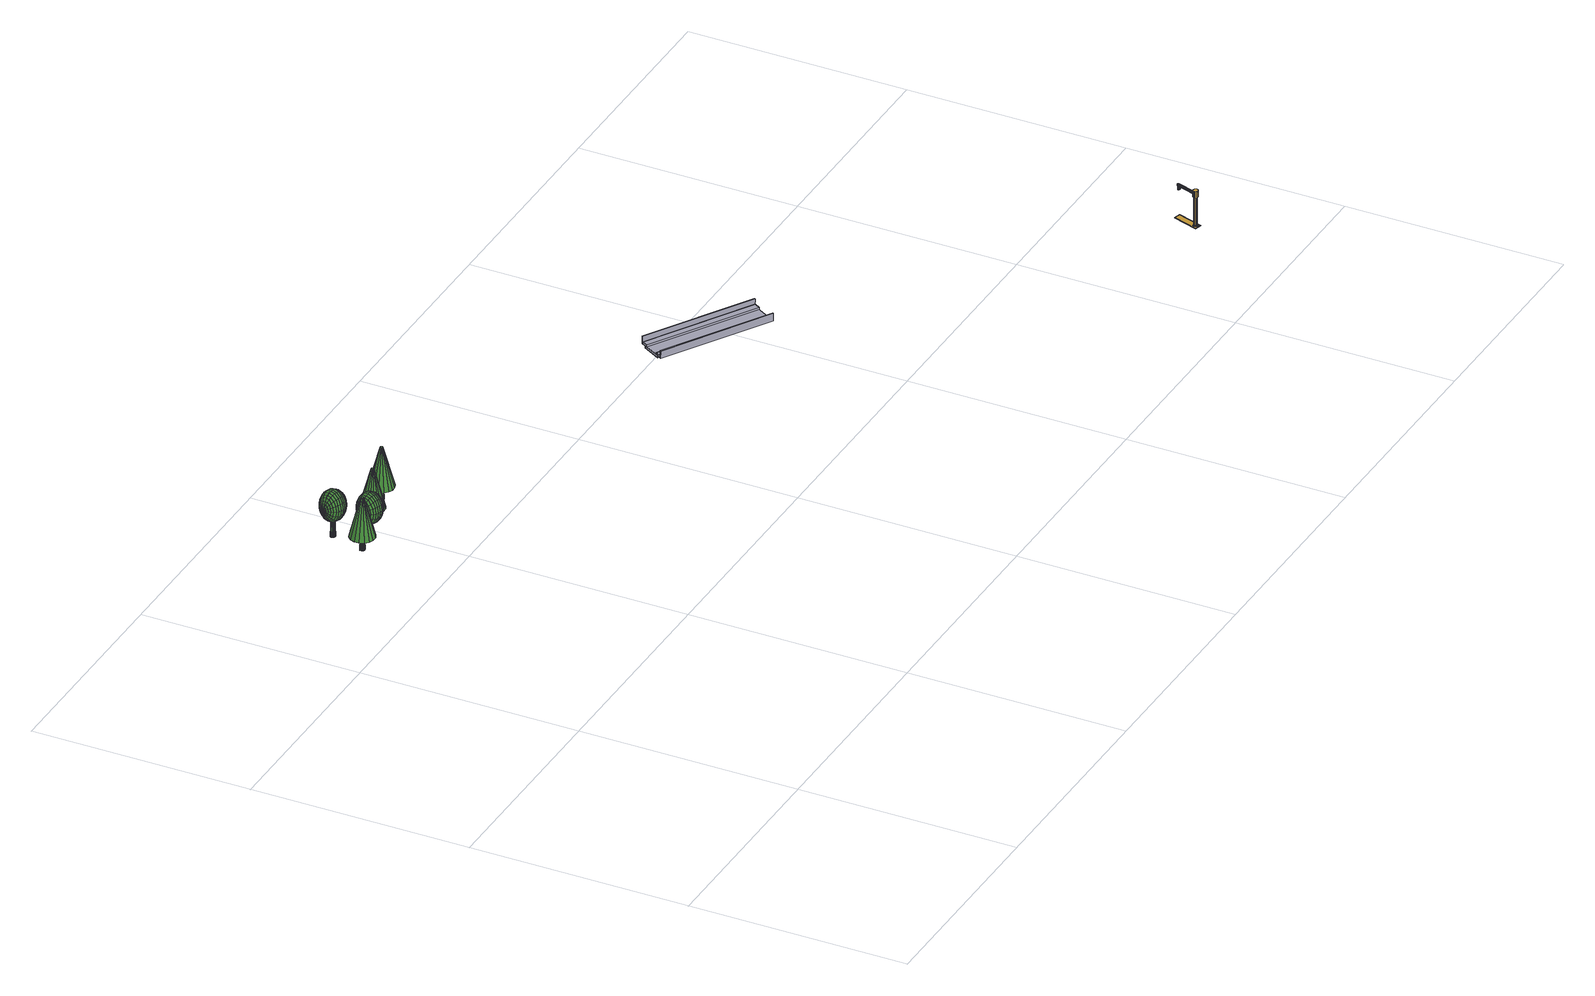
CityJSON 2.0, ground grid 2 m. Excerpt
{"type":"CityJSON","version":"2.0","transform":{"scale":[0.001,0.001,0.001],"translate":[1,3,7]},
"CityObjects":{
"tree1":{"type":"SolitaryVegetationObject","attributes":{"species":"1800","class":"1070"},"geometry":[{"type":"MultiSurface","lod":"3","boundaries":[[[0,1,2,3,4,5,6,7,8,9,10,11,12,13,14,15]],[[16,17,4,3]],[[17,18,5,4]],[[18,19,6,5]],[[19,20,7,6]],[[20,21,8,7]],[[21,22,9,8]],[[22,23,10,9]],[[23,24,11,10]],[[24,25,12,11]],[[25,26,13,12]],[[26,27,14,13]],[[27,28,15,14]],[[28,29,0,15]],[[29,30,1,0]],[[30,31,2,1]],[[31,16,3,2]],[[19,18,17,16,31,30,29,28,27,26,25,24,23,22,21,20]],[[32,33,34]],[[32,34,35]],[[32,35,36]],[[32,36,37]],[[32,37,38]],[[32,38,39]],[[32,39,40]],[[32,40,41]],[[32,41,42]],[[32,42,43]],[[32,43,44]],[[32,44,45]],[[32,45,46]],[[32,46,47]],[[32,47,48]],[[32,48,33]],[[49,50,34,33]],[[50,51,35,34]],[[51,52,36,35]],[[52,53,37,36]],[[53,54,38,37]],[[54,55,39,38]],[[55,56,40,39]],[[56,57,41,40]],[[57,58,42,41]],[[58,59,43,42]],[[59,60,44,43]],[[60,61,45,44]],[[61,62,46,45]],[[62,63,47,46]],[[63,64,48,47]],[[64,49,33,48]],[[65,66,50,49]],[[66,67,51,50]],[[67,68,52,51]],[[68,69,53,52]],[[69,70,54,53]],[[70,71,55,54]],[[71,72,56,55]],[[72,73,57,56]],[[73,74,58,57]],[[74,75,59,58]],[[75,76,60,59]],[[76,77,61,60]],[[77,78,62,61]],[[78,79,63,62]],[[79,80,64,63]],[[80,65,49,64]],[[81,82,66,65]],[[82,83,67,66]],[[83,84,68,67]],[[84,85,69,68]],[[85,86,70,69]],[[86,87,71,70]],[[87,88,72,71]],[[88,89,73,72]],[[89,90,74,73]],[[90,91,75,74]],[[91,92,76,75]],[[92,93,77,76]],[[93,94,78,77]],[[94,95,79,78]],[[95,96,80,79]],[[96,81,65,80]],[[97,98,82,81]],[[98,99,83,82]],[[99,100,84,83]],[[100,101,85,84]],[[101,102,86,85]],[[102,103,87,86]],[[103,104,88,87]],[[104,105,89,88]],[[105,106,90,89]],[[106,107,91,90]],[[107,108,92,91]],[[108,109,93,92]],[[109,110,94,93]],[[110,111,95,94]],[[111,112,96,95]],[[112,97,81,96]],[[113,114,98,97]],[[114,115,99,98]],[[115,116,100,99]],[[116,117,101,100]],[[117,118,102,101]],[[118,119,103,102]],[[119,120,104,103]],[[120,121,105,104]],[[121,122,106,105]],[[122,123,107,106]],[[123,124,108,107]],[[124,125,109,108]],[[125,126,110,109]],[[126,127,111,110]],[[127,128,112,111]],[[128,113,97,112]],[[129,130,114,113]],[[130,131,115,114]],[[131,132,116,115]],[[132,133,117,116]],[[133,134,118,117]],[[134,135,119,118]],[[135,136,120,119]],[[136,137,121,120]],[[137,138,122,121]],[[138,139,123,122]],[[139,140,124,123]],[[140,141,125,124]],[[141,142,126,125]],[[142,143,127,126]],[[143,144,128,127]],[[144,129,113,128]],[[145,146,130,129]],[[146,147,131,130]],[[147,148,132,131]],[[148,149,133,132]],[[149,150,134,133]],[[150,151,135,134]],[[151,152,136,135]],[[152,153,137,136]],[[153,154,138,137]],[[154,155,139,138]],[[155,156,140,139]],[[156,157,141,140]],[[157,158,142,141]],[[158,159,143,142]],[[159,160,144,143]],[[160,145,129,144]],[[161,162,146,145]],[[162,163,147,146]],[[163,164,148,147]],[[164,165,149,148]],[[165,166,150,149]],[[166,167,151,150]],[[167,168,152,151]],[[168,169,153,152]],[[169,170,154,153]],[[170,171,155,154]],[[171,172,156,155]],[[172,173,157,156]],[[173,174,158,157]],[[174,175,159,158]],[[175,176,160,159]],[[176,161,145,160]],[[177,178,162,161]],[[178,179,163,162]],[[179,180,164,163]],[[180,181,165,164]],[[181,182,166,165]],[[182,183,167,166]],[[183,184,168,167]],[[184,185,169,168]],[[185,186,170,169]],[[186,187,171,170]],[[187,188,172,171]],[[188,189,173,172]],[[189,190,174,173]],[[190,191,175,174]],[[191,192,176,175]],[[192,177,161,176]],[[193,194,178,177]],[[194,195,179,178]],[[195,196,180,179]],[[196,197,181,180]],[[197,198,182,181]],[[198,199,183,182]],[[199,200,184,183]],[[200,201,185,184]],[[201,202,186,185]],[[202,203,187,186]],[[203,204,188,187]],[[204,205,189,188]],[[205,206,190,189]],[[206,207,191,190]],[[207,208,192,191]],[[208,193,177,192]],[[209,210,194,193]],[[210,211,195,194]],[[211,212,196,195]],[[212,213,197,196]],[[213,214,198,197]],[[214,215,199,198]],[[215,216,200,199]],[[216,217,201,200]],[[217,218,202,201]],[[218,219,203,202]],[[219,220,204,203]],[[220,221,205,204]],[[221,222,206,205]],[[222,223,207,206]],[[223,224,208,207]],[[224,209,193,208]],[[225,226,210,209]],[[226,227,211,210]],[[227,228,212,211]],[[228,229,213,212]],[[229,230,214,213]],[[230,231,215,214]],[[231,232,216,215]],[[232,233,217,216]],[[233,234,218,217]],[[234,235,219,218]],[[235,236,220,219]],[[236,237,221,220]],[[237,238,222,221]],[[238,239,223,222]],[[239,240,224,223]],[[240,225,209,224]],[[241,242,226,225]],[[242,243,227,226]],[[243,244,228,227]],[[244,245,229,228]],[[245,246,230,229]],[[246,247,231,230]],[[247,248,232,231]],[[248,249,233,232]],[[249,250,234,233]],[[250,251,235,234]],[[251,252,236,235]],[[252,253,237,236]],[[253,254,238,237]],[[254,255,239,238]],[[255,256,240,239]],[[256,241,225,240]],[[257,258,242,241]],[[258,259,243,242]],[[259,260,244,243]],[[260,261,245,244]],[[261,262,246,245]],[[262,263,247,246]],[[263,264,248,247]],[[264,265,249,248]],[[265,266,250,249]],[[266,267,251,250]],[[267,268,252,251]],[[268,269,253,252]],[[269,270,254,253]],[[270,271,255,254]],[[271,272,256,255]],[[272,257,241,256]],[[273,258,257]],[[273,259,258]],[[273,260,259]],[[273,261,260]],[[273,262,261]],[[273,263,262]],[[273,264,263]],[[273,265,264]],[[273,266,265]],[[273,267,266]],[[273,268,267]],[[273,269,268]],[[273,270,269]],[[273,271,270]],[[273,272,271]],[[273,257,272]]]}]},
"tree2":{"type":"SolitaryVegetationObject","attributes":{"species":"1640","class":"1060"},"geometry":[{"type":"MultiSurface","lod":"3","boundaries":[[[274,275,276,277,278,279,280,281,282,283,284,285,286,287,288,289]],[[290,291,278,277]],[[291,292,279,278]],[[292,293,280,279]],[[293,294,281,280]],[[295,296,283,282]],[[296,297,284,283]],[[297,298,285,284]],[[298,299,286,285]],[[299,300,287,286]],[[300,301,288,287]],[[301,302,289,288]],[[302,303,274,289]],[[303,304,275,274]],[[304,305,276,275]],[[305,290,277,276]],[[293,292,291,290,305,304,303,302,301,300,299,298,297,296,295,294]],[[294,295,282,281]],[[306,307,308,309,310,311,312,313,314,315,316,317,318,319,320,321]],[[322,323,310,309]],[[323,324,311,310]],[[324,325,312,311]],[[325,326,313,312]],[[326,327,314,313]],[[327,328,315,314]],[[328,329,316,315]],[[329,330,317,316]],[[330,331,318,317]],[[331,332,319,318]],[[332,333,320,319]],[[333,334,321,320]],[[334,335,306,321]],[[335,336,307,306]],[[336,337,308,307]],[[337,322,309,308]],[[325,324,323,322,337,336,335,334,333,332,331,330,329,328,327,326]]]}]},
"tree3":{"type":"SolitaryVegetationObject","attributes":{"species":"1800","class":"1070"},"geometry":[{"type":"MultiSurface","lod":"3","boundaries":[[[338,339,340,341,342,343,344,345,346,347,348,349,350,351,352,353]],[[354,355,342,341]],[[355,356,343,342]],[[356,357,344,343]],[[357,358,345,344]],[[358,359,346,345]],[[359,360,347,346]],[[360,361,348,347]],[[361,362,349,348]],[[362,363,350,349]],[[363,364,351,350]],[[364,365,352,351]],[[365,366,353,352]],[[366,367,338,353]],[[367,368,339,338]],[[368,369,340,339]],[[369,354,341,340]],[[357,356,355,354,369,368,367,366,365,364,363,362,361,360,359,358]],[[370,371,372]],[[370,372,373]],[[370,373,374]],[[370,374,375]],[[370,375,376]],[[370,376,377]],[[370,377,378]],[[370,378,379]],[[370,379,380]],[[370,380,381]],[[370,381,382]],[[370,382,383]],[[370,383,384]],[[370,384,385]],[[370,385,386]],[[370,386,371]],[[387,388,372,371]],[[388,389,373,372]],[[389,390,374,373]],[[390,391,375,374]],[[391,392,376,375]],[[392,393,377,376]],[[393,394,378,377]],[[394,395,379,378]],[[395,396,380,379]],[[396,397,381,380]],[[397,398,382,381]],[[398,399,383,382]],[[399,400,384,383]],[[400,401,385,384]],[[401,402,386,385]],[[402,387,371,386]],[[403,404,388,387]],[[404,405,389,388]],[[405,406,390,389]],[[406,407,391,390]],[[407,408,392,391]],[[408,409,393,392]],[[409,410,394,393]],[[410,411,395,394]],[[411,412,396,395]],[[412,413,397,396]],[[413,414,398,397]],[[414,415,399,398]],[[415,416,400,399]],[[416,417,401,400]],[[417,418,402,401]],[[418,403,387,402]],[[419,420,404,403]],[[420,421,405,404]],[[421,422,406,405]],[[422,423,407,406]],[[423,424,408,407]],[[424,425,409,408]],[[425,426,410,409]],[[426,427,411,410]],[[427,428,412,411]],[[428,429,413,412]],[[429,430,414,413]],[[430,431,415,414]],[[431,432,416,415]],[[432,433,417,416]],[[433,434,418,417]],[[434,419,403,418]],[[435,436,420,419]],[[436,437,421,420]],[[437,438,422,421]],[[438,439,423,422]],[[439,440,424,423]],[[440,441,425,424]],[[441,442,426,425]],[[442,443,427,426]],[[443,444,428,427]],[[444,445,429,428]],[[445,446,430,429]],[[446,447,431,430]],[[447,448,432,431]],[[448,449,433,432]],[[449,450,434,433]],[[450,435,419,434]],[[451,452,436,435]],[[452,453,437,436]],[[453,454,438,437]],[[454,455,439,438]],[[455,456,440,439]],[[456,457,441,440]],[[457,458,442,441]],[[458,459,443,442]],[[459,460,444,443]],[[460,461,445,444]],[[461,462,446,445]],[[462,463,447,446]],[[463,464,448,447]],[[464,465,449,448]],[[465,466,450,449]],[[466,451,435,450]],[[467,468,452,451]],[[468,469,453,452]],[[469,470,454,453]],[[470,471,455,454]],[[471,472,456,455]],[[472,473,457,456]],[[473,474,458,457]],[[474,475,459,458]],[[475,476,460,459]],[[476,477,461,460]],[[477,478,462,461]],[[478,479,463,462]],[[479,480,464,463]],[[480,481,465,464]],[[481,482,466,465]],[[482,467,451,466]],[[483,484,468,467]],[[484,485,469,468]],[[485,486,470,469]],[[486,487,471,470]],[[487,488,472,471]],[[488,489,473,472]],[[489,490,474,473]],[[490,491,475,474]],[[491,492,476,475]],[[492,493,477,476]],[[493,494,478,477]],[[494,495,479,478]],[[495,496,480,479]],[[496,497,481,480]],[[497,498,482,481]],[[498,483,467,482]],[[499,500,484,483]],[[500,501,485,484]],[[501,502,486,485]],[[502,503,487,486]],[[503,504,488,487]],[[504,505,489,488]],[[505,506,490,489]],[[506,507,491,490]],[[507,508,492,491]],[[508,509,493,492]],[[509,510,494,493]],[[510,511,495,494]],[[511,512,496,495]],[[512,513,497,496]],[[513,514,498,497]],[[514,499,483,498]],[[515,516,500,499]],[[516,517,501,500]],[[517,518,502,501]],[[518,519,503,502]],[[519,520,504,503]],[[520,521,505,504]],[[521,522,506,505]],[[522,523,507,506]],[[523,524,508,507]],[[524,525,509,508]],[[525,526,510,509]],[[526,527,511,510]],[[527,528,512,511]],[[528,529,513,512]],[[529,530,514,513]],[[530,515,499,514]],[[531,532,516,515]],[[532,533,517,516]],[[533,534,518,517]],[[534,535,519,518]],[[535,536,520,519]],[[536,537,521,520]],[[537,538,522,521]],[[538,539,523,522]],[[539,540,524,523]],[[540,541,525,524]],[[541,542,526,525]],[[542,543,527,526]],[[543,544,528,527]],[[544,545,529,528]],[[545,546,530,529]],[[546,531,515,530]],[[547,548,532,531]],[[548,549,533,532]],[[549,550,534,533]],[[550,551,535,534]],[[551,552,536,535]],[[552,553,537,536]],[[553,554,538,537]],[[554,555,539,538]],[[555,556,540,539]],[[556,557,541,540]],[[557,558,542,541]],[[558,559,543,542]],[[559,560,544,543]],[[560,561,545,544]],[[561,562,546,545]],[[562,547,531,546]],[[563,564,548,547]],[[564,565,549,548]],[[565,566,550,549]],[[566,567,551,550]],[[567,568,552,551]],[[568,569,553,552]],[[569,570,554,553]],[[570,571,555,554]],[[571,572,556,555]],[[572,573,557,556]],[[573,574,558,557]],[[574,575,559,558]],[[575,576,560,559]],[[576,577,561,560]],[[577,578,562,561]],[[578,563,547,562]],[[579,580,564,563]],[[580,581,565,564]],[[581,582,566,565]],[[582,583,567,566]],[[583,584,568,567]],[[584,585,569,568]],[[585,586,570,569]],[[586,587,571,570]],[[587,588,572,571]],[[588,589,573,572]],[[589,590,574,573]],[[590,591,575,574]],[[591,592,576,575]],[[592,593,577,576]],[[593,594,578,577]],[[594,579,563,578]],[[595,596,580,579]],[[596,597,581,580]],[[597,598,582,581]],[[598,599,583,582]],[[599,600,584,583]],[[600,601,585,584]],[[601,602,586,585]],[[602,603,587,586]],[[603,604,588,587]],[[604,605,589,588]],[[605,606,590,589]],[[606,607,591,590]],[[607,608,592,591]],[[608,609,593,592]],[[609,610,594,593]],[[610,595,579,594]],[[611,596,595]],[[611,597,596]],[[611,598,597]],[[611,599,598]],[[611,600,599]],[[611,601,600]],[[611,602,601]],[[611,603,602]],[[611,604,603]],[[611,605,604]],[[611,606,605]],[[611,607,606]],[[611,608,607]],[[611,609,608]],[[611,610,609]],[[611,595,610]]]}]},
"tree4":{"type":"SolitaryVegetationObject","attributes":{"species":"1640","class":"1060"},"geometry":[{"type":"MultiSurface","lod":"3","boundaries":[[[612,613,614,615,616,617,618,619,620,621,622,623,624,625,626,627]],[[628,629,616,615]],[[629,630,617,616]],[[630,631,618,617]],[[631,632,619,618]],[[633,634,621,620]],[[634,635,622,621]],[[635,636,623,622]],[[636,637,624,623]],[[637,638,625,624]],[[638,639,626,625]],[[639,640,627,626]],[[640,641,612,627]],[[641,642,613,612]],[[642,643,614,613]],[[643,628,615,614]],[[631,630,629,628,643,642,641,640,639,638,637,636,635,634,633,632]],[[632,633,620,619]],[[644,645,646,647,648,649,650,651,652,653,654,655,656,657,658,659]],[[660,661,648,647]],[[661,662,649,648]],[[662,663,650,649]],[[663,664,651,650]],[[664,665,652,651]],[[665,666,653,652]],[[666,667,654,653]],[[667,668,655,654]],[[668,669,656,655]],[[669,670,657,656]],[[670,671,658,657]],[[671,672,659,658]],[[672,673,644,659]],[[673,674,645,644]],[[674,675,646,645]],[[675,660,647,646]],[[663,662,661,660,675,674,673,672,671,670,669,668,667,666,665,664]]]}]},
"tree5":{"type":"SolitaryVegetationObject","attributes":{"species":"1640","class":"1060"},"geometry":[{"type":"MultiSurface","lod":"3","boundaries":[[[676,677,678,679,680,681,682,683,684,685,686,687,688,689,690,691]],[[692,693,680,679]],[[693,694,681,680]],[[694,695,682,681]],[[695,696,683,682]],[[697,698,685,684]],[[698,699,686,685]],[[699,700,687,686]],[[700,701,688,687]],[[701,702,689,688]],[[702,703,690,689]],[[703,704,691,690]],[[704,705,676,691]],[[705,706,677,676]],[[706,707,678,677]],[[707,692,679,678]],[[695,694,693,692,707,706,705,704,703,702,701,700,699,698,697,696]],[[696,697,684,683]],[[708,709,710,711,712,713,714,715,716,717,718,719,720,721,722,723]],[[724,725,712,711]],[[725,726,713,712]],[[726,727,714,713]],[[727,728,715,714]],[[728,729,716,715]],[[729,730,717,716]],[[730,731,718,717]],[[731,732,719,718]],[[732,733,720,719]],[[733,734,721,720]],[[734,735,722,721]],[[735,736,723,722]],[[736,737,708,723]],[[737,738,709,708]],[[738,739,710,709]],[[739,724,711,710]],[[727,726,725,724,739,738,737,736,735,734,733,732,731,730,729,728]]]}]},
"bridge1":{"type":"Bridge","geometry":[{"type":"MultiSurface","lod":"3","boundaries":[[[740,741,742,743]],[[744,745,741,740]],[[746,747,745,744]],[[743,742,747,746]],[[741,745,747,742]],[[744,740,743,746]],[[748,749,750,751]],[[752,753,754,755]],[[751,750,752,755]],[[750,749,753,752]],[[749,748,754,753]],[[748,751,755,754]],[[746,744,756,757]],[[758,759,760,761]],[[757,756,758,761]],[[756,744,759,758]],[[744,746,760,759]],[[746,757,761,760]],[[762,763,764,765]],[[766,767,768,769]],[[765,764,766,769]],[[764,763,767,766]],[[763,762,768,767]],[[762,765,769,768]],[[753,770,771,754]],[[772,773,770,753]],[[774,775,773,772]],[[754,771,775,774]],[[770,773,775,771]],[[772,753,754,774]]]}]},
"cityfurniture1":{"type":"CityFurniture","attributes":{"function":"1540"},"geometry":[{"type":"MultiSurface","lod":"3","boundaries":[[[776,777,778,779]],[[779,778,780,781]],[[781,780,782,783]],[[783,782,777,776]],[[777,782,780,778]],[[776,779,781,783]],[[784,785,786,787,788,789,790,791,792,793,794,795,796,797,798,799]],[[800,785,784,801]],[[802,786,785,800]],[[803,787,786,802]],[[804,788,787,803]],[[805,789,788,804]],[[806,790,789,805]],[[807,791,790,806]],[[808,792,791,807]],[[809,793,792,808]],[[810,794,793,809]],[[811,795,794,810]],[[812,796,795,811]],[[813,797,796,812,814]],[[815,816,817,818]],[[818,817,819,820]],[[820,819,821,822]],[[822,821,823,824]],[[825,826,827,828]],[[828,827,829,830]],[[830,829,831,832]],[[832,831,833,834]],[[834,833,835,836]],[[836,835,837,838]],[[838,837,839,840]],[[840,839,841,842]],[[842,841,816,815]],[[822,824,843,844,825,828,830,832,834,836,838,840,842,815,818,820]],[[845,846,847]],[[848,849,850,851]],[[852,853,854,849,848]],[[855,856,853,852]],[[857,858,856,855]],[[857,855,852,848,851,859,860,861,862,845,847,863,864,865,866,867]],[[868,869,870,871]],[[871,870,872,873]],[[874,875,876,877,878,868,871,873,879,880,881,882,883,884,885,886]],[[844,887,826,825]],[[843,888,887,844]],[[824,823,888,843]],[[812,811,810,809,808,807,806,805,804,803,802,800,801,889,890,814],[891,892,893,894,895,896,897,898,899,900,901,902,903,904,905,906]],[[798,854,853,856,858,799]],[[826,893,892,827]],[[887,894,893,826]],[[888,895,894,887]],[[823,896,895,888]],[[821,897,896,823]],[[817,899,898,819]],[[841,901,900,816]],[[837,903,902,839]],[[835,904,903,837]],[[833,905,904,835]],[[831,906,905,833]],[[829,891,906,831]],[[827,892,891,829]],[[900,899,817,816]],[[902,901,841,839]],[[898,897,821,819]],[[850,907,859,851]],[[861,908,909,862]],[[890,910,911,912,913,813,814]],[[889,914,915,916,910,890]],[[858,917,918,919,914,889,801,784,799]],[[813,907,850,849,854,798,797]],[[909,846,845,862]],[[846,909,874,886]],[[847,846,886,885]],[[920,863,884,883]],[[920,864,863]],[[920,921,865,864]],[[909,908,875,874]],[[860,922,908,861]],[[908,922,876,875]],[[913,923,922,813]],[[922,923,877,876]],[[924,923,913,912]],[[911,869,924,912]],[[916,870,869,911,910]],[[923,924,878,877]],[[915,872,870,916]],[[914,925,872,915]],[[872,925,879,873]],[[926,925,914,919]],[[925,926,880,879]],[[927,926,919,918]],[[921,927,866,865]],[[878,924,869,868]],[[863,847,885,884]],[[882,921,920,883]],[[927,921,882,881]],[[926,927,881,880]],[[866,927,918,917,867]],[[917,858,857,867]],[[907,813,922,860,859]]]}]}
},
"vertices":[
[429,4473,2137],[423,4473,2137],[418,4471,2137],[414,4467,2137],[412,4461,2137],[412,4455,2137],[414,4450,2137],[418,4446,2137],[424,4444,2137],[430,4444,2137],[435,4446,2137],[439,4450,2137],[441,4456,2137],[441,4462,2137],[439,4467,2137],[435,4471,2137],[408,4471,1949],[404,4463,1949],[404,4454,1949],[408,4446,1949],[414,4440,1949],[422,4436,1949],[431,4436,1949],[439,4440,1949],[445,4446,1949],[449,4454,1949],[449,4463,1949],[445,4471,1949],[439,4477,1949],[431,4481,1949],[422,4481,1949],[414,4477,1949],[318,4490,2250],[320,4489,2279],[322,4497,2276],[324,4504,2270],[326,4508,2261],[326,4510,2250],[326,4508,2239],[324,4504,2230],[322,4497,2223],[320,4489,2221],[318,4481,2223],[316,4474,2230],[314,4469,2239],[314,4468,2250],[314,4469,2261],[316,4474,2270],[318,4481,2276],[326,4487,2306],[331,4503,2302],[335,4517,2290],[337,4526,2271],[338,4529,2250],[337,4526,2228],[335,4517,2210],[331,4503,2198],[326,4487,2194],[322,4471,2198],[318,4458,2210],[315,4449,2228],[314,4446,2250],[315,4449,2271],[318,4458,2290],[322,4471,2302],[336,4484,2331],[343,4507,2325],[348,4527,2308],[352,4540,2281],[354,4545,2250],[352,4540,2219],[348,4527,2192],[343,4507,2175],[336,4484,2168],[330,4461,2175],[324,4442,2192],[320,4429,2219],[319,4424,2250],[320,4429,2281],[324,4442,2308],[330,4461,2325],[350,4480,2354],[358,4510,2346],[365,4535,2323],[370,4551,2290],[372,4557,2250],[370,4551,2210],[365,4535,2177],[358,4510,2154],[350,4480,2146],[341,4451,2154],[334,4426,2177],[329,4410,2210],[328,4404,2250],[329,4410,2290],[334,4426,2323],[341,4451,2346],[366,4476,2372],[376,4510,2363],[384,4540,2336],[390,4559,2297],[392,4566,2250],[390,4559,2203],[384,4540,2164],[376,4510,2137],[366,4476,2128],[356,4441,2137],[348,4412,2164],[342,4392,2203],[340,4386,2250],[342,4392,2297],[348,4412,2336],[356,4441,2363],[385,4470,2385],[396,4509,2375],[405,4541,2346],[411,4563,2302],[414,4571,2250],[411,4563,2198],[405,4541,2154],[396,4509,2125],[385,4470,2114],[374,4432,2125],[365,4399,2154],[358,4378,2198],[356,4370,2250],[358,4378,2302],[365,4399,2346],[374,4432,2375],[405,4465,2394],[417,4505,2383],[427,4540,2352],[433,4563,2305],[436,4571,2250],[433,4563,2195],[427,4540,2148],[417,4505,2117],[405,4465,2106],[394,4424,2117],[384,4389,2148],[377,4366,2195],[375,4358,2250],[377,4366,2305],[384,4389,2352],[394,4424,2383],[426,4458,2397],[438,4500,2385],[448,4535,2354],[455,4559,2306],[458,4567,2250],[455,4559,2194],[448,4535,2146],[438,4500,2114],[426,4458,2103],[415,4417,2114],[405,4382,2146],[398,4358,2194],[395,4350,2250],[398,4358,2306],[405,4382,2354],[415,4417,2385],[448,4452,2394],[459,4493,2383],[469,4528,2352],[476,4551,2305],[478,4559,2250],[476,4551,2195],[469,4528,2148],[459,4493,2117],[448,4452,2106],[436,4412,2117],[426,4377,2148],[420,4354,2195],[417,4346,2250],[420,4354,2305],[426,4377,2352],[436,4412,2383],[468,4447,2385],[479,4485,2375],[488,4517,2346],[494,4539,2302],[497,4547,2250],[494,4539,2198],[488,4517,2154],[479,4485,2125],[468,4447,2114],[457,4408,2125],[448,4376,2154],[441,4354,2198],[439,4346,2250],[441,4354,2302],[448,4376,2346],[457,4408,2375],[487,4441,2372],[497,4476,2363],[505,4505,2336],[511,4525,2297],[513,4531,2250],[511,4525,2203],[505,4505,2164],[497,4476,2137],[487,4441,2128],[477,4407,2137],[468,4377,2164],[463,4358,2203],[461,4351,2250],[463,4358,2297],[468,4377,2336],[477,4407,2363],[503,4437,2354],[512,4466,2346],[519,4491,2323],[523,4507,2290],[525,4513,2250],[523,4507,2210],[519,4491,2177],[512,4466,2154],[503,4437,2146],[495,4407,2154],[488,4382,2177],[483,4366,2210],[481,4360,2250],[483,4366,2290],[488,4382,2323],[495,4407,2346],[517,4433,2331],[523,4456,2325],[529,4475,2308],[533,4488,2281],[534,4493,2250],[533,4488,2219],[529,4475,2192],[523,4456,2175],[517,4433,2168],[510,4410,2175],[504,4390,2192],[501,4377,2219],[499,4372,2250],[501,4377,2281],[504,4390,2308],[510,4410,2325],[527,4430,2306],[531,4446,2302],[535,4459,2290],[538,4468,2271],[539,4471,2250],[538,4468,2228],[535,4459,2210],[531,4446,2198],[527,4430,2194],[522,4414,2198],[518,4400,2210],[516,4391,2228],[515,4388,2250],[516,4391,2271],[518,4400,2290],[522,4414,2302],[533,4428,2279],[535,4436,2276],[537,4443,2270],[538,4448,2261],[539,4449,2250],[538,4448,2239],[537,4443,2230],[535,4436,2223],[533,4428,2221],[531,4420,2223],[529,4413,2230],[527,4408,2239],[527,4407,2250],[527,4408,2261],[529,4413,2270],[531,4420,2276],[535,4427,2250],
[509,4241,2342],[504,4241,2342],[500,4239,2342],[497,4236,2342],[496,4232,2342],[496,4227,2342],[498,4223,2342],[501,4220,2342],[505,4219,2342],[509,4219,2342],[513,4221,2342],[516,4224,2342],[518,4228,2342],[518,4232,2342],[516,4236,2342],[513,4239,2342],[413,4290,1970],[397,4250,1970],[398,4206,1970],[415,4166,1970],[446,4136,1970],[486,4120,1970],[530,4121,1970],[570,4138,1970],[600,4169,1970],[616,4209,1970],[616,4253,1970],[599,4293,1970],[567,4323,1970],[527,4339,1970],[483,4339,1970],[443,4322,1970],[509,4244,2026],[504,4244,2026],[498,4242,2026],[494,4238,2026],[492,4232,2026],[492,4227,2026],[494,4221,2026],[499,4217,2026],[504,4215,2026],[510,4215,2026],[515,4217,2026],[519,4222,2026],[521,4227,2026],[521,4233,2026],[519,4238,2026],[515,4242,2026],[488,4242,1840],[485,4234,1840],[485,4225,1840],[488,4217,1840],[495,4211,1840],[503,4208,1840],[511,4208,1840],[519,4211,1840],[525,4218,1840],[529,4226,1840],[529,4234,1840],[525,4242,1840],[519,4248,1840],[511,4252,1840],[502,4252,1840],[494,4248,1840],
[740,4290,1988],[734,4290,1988],[729,4288,1988],[725,4284,1988],[723,4278,1988],[723,4272,1988],[725,4267,1988],[729,4263,1988],[735,4261,1988],[741,4261,1988],[746,4263,1988],[750,4267,1988],[752,4273,1988],[752,4279,1988],[750,4284,1988],[746,4288,1988],[719,4288,1800],[715,4280,1800],[715,4271,1800],[719,4263,1800],[725,4257,1800],[733,4253,1800],[742,4253,1800],[750,4257,1800],[756,4263,1800],[760,4271,1800],[760,4280,1800],[756,4288,1800],[750,4294,1800],[742,4298,1800],[733,4298,1800],[725,4294,1800],[629,4307,2101],[631,4306,2130],[633,4314,2127],[635,4321,2121],[637,4325,2112],[637,4327,2101],[637,4325,2090],[635,4321,2081],[633,4314,2074],[631,4306,2072],[629,4298,2074],[627,4291,2081],[625,4286,2090],[625,4285,2101],[625,4286,2112],[627,4291,2121],[629,4298,2127],[637,4304,2157],[642,4320,2153],[646,4334,2141],[648,4343,2122],[649,4346,2101],[648,4343,2079],[646,4334,2061],[642,4320,2049],[637,4304,2045],[633,4288,2049],[629,4275,2061],[626,4266,2079],[625,4263,2101],[626,4266,2122],[629,4275,2141],[633,4288,2153],[647,4301,2182],[654,4324,2176],[659,4344,2159],[663,4357,2132],[665,4362,2101],[663,4357,2070],[659,4344,2043],[654,4324,2026],[647,4301,2019],[641,4278,2026],[635,4259,2043],[631,4246,2070],[630,4241,2101],[631,4246,2132],[635,4259,2159],[641,4278,2176],[661,4297,2205],[669,4327,2197],[676,4352,2174],[681,4368,2141],[683,4374,2101],[681,4368,2061],[676,4352,2028],[669,4327,2005],[661,4297,1997],[652,4268,2005],[645,4243,2028],[640,4227,2061],[639,4221,2101],[640,4227,2141],[645,4243,2174],[652,4268,2197],[677,4293,2223],[687,4327,2214],[695,4357,2187],[701,4376,2148],[703,4383,2101],[701,4376,2054],[695,4357,2015],[687,4327,1988],[677,4293,1979],[667,4258,1988],[659,4229,2015],[653,4209,2054],[651,4203,2101],[653,4209,2148],[659,4229,2187],[667,4258,2214],[696,4287,2236],[707,4326,2226],[716,4358,2197],[722,4380,2153],[725,4388,2101],[722,4380,2049],[716,4358,2005],[707,4326,1976],[696,4287,1965],[685,4249,1976],[676,4216,2005],[669,4195,2049],[667,4187,2101],[669,4195,2153],[676,4216,2197],[685,4249,2226],[716,4282,2245],[728,4322,2234],[738,4357,2203],[744,4380,2156],[747,4388,2101],[744,4380,2046],[738,4357,1999],[728,4322,1968],[716,4282,1957],[705,4241,1968],[695,4206,1999],[688,4183,2046],[686,4175,2101],[688,4183,2156],[695,4206,2203],[705,4241,2234],[737,4275,2248],[749,4317,2236],[759,4352,2205],[766,4376,2157],[769,4384,2101],[766,4376,2045],[759,4352,1997],[749,4317,1965],[737,4275,1954],[726,4234,1965],[716,4199,1997],[709,4175,2045],[706,4167,2101],[709,4175,2157],[716,4199,2205],[726,4234,2236],[759,4269,2245],[770,4310,2234],[780,4345,2203],[787,4368,2156],[789,4376,2101],[787,4368,2046],[780,4345,1999],[770,4310,1968],[759,4269,1957],[747,4229,1968],[737,4194,1999],[731,4171,2046],[728,4163,2101],[731,4171,2156],[737,4194,2203],[747,4229,2234],[779,4264,2236],[790,4302,2226],[799,4334,2197],[805,4356,2153],[808,4364,2101],[805,4356,2049],[799,4334,2005],[790,4302,1976],[779,4264,1965],[768,4225,1976],[759,4193,2005],[752,4171,2049],[750,4163,2101],[752,4171,2153],[759,4193,2197],[768,4225,2226],[798,4258,2223],[808,4293,2214],[816,4322,2187],[822,4342,2148],[824,4348,2101],[822,4342,2054],[816,4322,2015],[808,4293,1988],[798,4258,1979],[788,4224,1988],[779,4194,2015],[774,4175,2054],[772,4168,2101],[774,4175,2148],[779,4194,2187],[788,4224,2214],[814,4254,2205],[823,4283,2197],[830,4308,2174],[834,4324,2141],[836,4330,2101],[834,4324,2061],[830,4308,2028],[823,4283,2005],[814,4254,1997],[806,4224,2005],[799,4199,2028],[794,4183,2061],[792,4177,2101],[794,4183,2141],[799,4199,2174],[806,4224,2197],[828,4250,2182],[834,4273,2176],[840,4292,2159],[844,4305,2132],[845,4310,2101],[844,4305,2070],[840,4292,2043],[834,4273,2026],[828,4250,2019],[821,4227,2026],[815,4207,2043],[812,4194,2070],[810,4189,2101],[812,4194,2132],[815,4207,2159],[821,4227,2176],[838,4247,2157],[842,4263,2153],[846,4276,2141],[849,4285,2122],[850,4288,2101],[849,4285,2079],[846,4276,2061],[842,4263,2049],[838,4247,2045],[833,4231,2049],[829,4217,2061],[827,4208,2079],[826,4205,2101],[827,4208,2122],[829,4217,2141],[833,4231,2153],[844,4245,2130],[846,4253,2127],[848,4260,2121],[849,4265,2112],[850,4266,2101],[849,4265,2090],[848,4260,2081],[846,4253,2074],[844,4245,2072],[842,4237,2074],[840,4230,2081],[838,4225,2090],[838,4224,2101],[838,4225,2112],[840,4230,2121],[842,4237,2127],[846,4244,2101],
[997,4393,2302],[992,4393,2302],[988,4391,2302],[985,4388,2302],[984,4384,2302],[984,4379,2302],[986,4375,2302],[989,4372,2302],[993,4371,2302],[997,4371,2302],[1001,4373,2302],[1004,4376,2302],[1006,4380,2302],[1006,4384,2302],[1004,4388,2302],[1001,4391,2302],[901,4442,1930],[885,4402,1930],[886,4358,1930],[903,4318,1930],[934,4288,1930],[974,4272,1930],[1018,4273,1930],[1058,4290,1930],[1088,4321,1930],[1104,4361,1930],[1104,4405,1930],[1087,4445,1930],[1055,4475,1930],[1015,4491,1930],[971,4491,1930],[931,4474,1930],[997,4396,1986],[992,4396,1986],[986,4394,1986],[982,4390,1986],[980,4384,1986],[980,4379,1986],[982,4373,1986],[987,4369,1986],[992,4367,1986],[998,4367,1986],[1003,4369,1986],[1007,4374,1986],[1009,4379,1986],[1009,4385,1986],[1007,4390,1986],[1003,4394,1986],[976,4394,1800],[973,4386,1800],[973,4377,1800],[976,4369,1800],[983,4363,1800],[991,4360,1800],[999,4360,1800],[1007,4363,1800],[1013,4370,1800],[1017,4378,1800],[1017,4386,1800],[1013,4394,1800],[1007,4400,1800],[999,4404,1800],[990,4404,1800],[982,4400,1800],
[1326,4473,2302],[1321,4473,2302],[1317,4471,2302],[1314,4468,2302],[1313,4464,2302],[1313,4459,2302],[1315,4455,2302],[1318,4452,2302],[1322,4451,2302],[1326,4451,2302],[1330,4453,2302],[1333,4456,2302],[1335,4460,2302],[1335,4464,2302],[1333,4468,2302],[1330,4471,2302],[1230,4522,1930],[1214,4482,1930],[1215,4438,1930],[1232,4398,1930],[1263,4368,1930],[1303,4352,1930],[1347,4353,1930],[1387,4370,1930],[1417,4401,1930],[1433,4441,1930],[1433,4485,1930],[1416,4525,1930],[1384,4555,1930],[1344,4571,1930],[1300,4571,1930],[1260,4554,1930],[1326,4476,1986],[1321,4476,1986],[1315,4474,1986],[1311,4470,1986],[1309,4464,1986],[1309,4459,1986],[1311,4453,1986],[1316,4449,1986],[1321,4447,1986],[1327,4447,1986],[1332,4449,1986],[1336,4454,1986],[1338,4459,1986],[1338,4465,1986],[1336,4470,1986],[1332,4474,1986],[1305,4474,1800],[1302,4466,1800],[1302,4457,1800],[1305,4449,1800],[1312,4443,1800],[1320,4440,1800],[1328,4440,1800],[1336,4443,1800],[1342,4450,1800],[1346,4458,1800],[1346,4466,1800],[1342,4474,1800],[1336,4480,1800],[1328,4484,1800],[1319,4484,1800],[1311,4480,1800],
[5576,3139,1611],[5576,3139,1631],[4624,3688,1648],[4623,3689,1628],[5605,3191,1611],[5607,3191,1631],[4653,3741,1628],[4653,3740,1648],[4519,3507,1630],[5471,2957,1612],[5472,2957,1682],[4519,3506,1699],[5477,2965,1682],[5476,2966,1612],[4524,3515,1630],[4525,3515,1699],[5607,3191,1680],[4653,3740,1699],[5612,3199,1680],[5611,3200,1611],[4658,3749,1628],[4659,3749,1699],[4543,3550,1609],[5496,3001,1592],[5496,3001,1612],[4544,3550,1630],[5586,3157,1611],[5586,3157,1590],[4633,3706,1609],[4633,3706,1628],[5477,2966,1632],[4524,3515,1650],[5506,3018,1611],[5506,3018,1631],[4554,3567,1630],[4554,3567,1650],
[9151,936,996],[9151,936,1002],[9223,1165,1002],[9223,1165,996],[9279,1147,1002],[9279,1147,996],[9208,918,1002],[9208,918,996],[9179,976,1342],[9172,971,1342],[9167,964,1342],[9166,956,1342],[9167,947,1342],[9173,940,1342],[9180,935,1342],[9189,934,1342],[9196,935,1342],[9204,940,1342],[9209,948,1342],[9211,956,1342],[9209,964,1342],[9204,972,1342],[9196,976,1342],[9188,978,1342],[9172,971,1282],[9179,976,1282],[9167,964,1282],[9166,956,1282],[9167,947,1282],[9173,940,1282],[9180,935,1282],[9189,934,1282],[9196,935,1282],[9204,940,1282],[9209,948,1282],[9211,956,1282],[9209,964,1282],[9204,972,1310],[9204,972,1282],[9186,978,1002],[9186,970,1013],[9193,968,1013],[9195,976,1002],[9196,967,1013],[9202,972,1002],[9201,963,1013],[9208,966,1002],[9202,956,1013],[9211,958,1002],[9199,936,1002],[9195,943,1013],[9189,942,1013],[9189,934,1002],[9183,942,1013],[9182,935,1002],[9179,944,1013],[9173,939,1002],[9176,948,1013],[9169,946,1002],[9173,955,1013],[9166,954,1002],[9175,960,1013],[9167,963,1002],[9178,964,1013],[9170,970,1002],[9182,968,1013],[9178,976,1002],[9210,948,1002],[9205,942,1002],[9252,1146,1300],[9252,1144,1300],[9247,1147,1300],[9252,1146,1319],[9199,976,1319],[9201,974,1317],[9255,1144,1317],[9247,1147,1320],[9195,976,1320],[9196,976,1319],[9244,1147,1319],[9191,978,1319],[9241,1149,1317],[9188,978,1317],[9257,1144,1313],[9257,1144,1310],[9257,1144,1305],[9255,1144,1303],[9244,1147,1300],[9241,1149,1303],[9239,1150,1305],[9239,1150,1310],[9239,1150,1313],[9246,1126,1269],[9246,1126,1300],[9242,1128,1300],[9242,1128,1269],[9239,1129,1300],[9239,1129,1269],[9253,1142,1269],[9255,1138,1269],[9255,1134,1269],[9253,1131,1269],[9250,1128,1269],[9236,1133,1269],[9234,1136,1269],[9236,1139,1269],[9237,1144,1269],[9241,1146,1269],[9244,1147,1269],[9247,1147,1269],[9252,1144,1269],[9199,947,1013],[9202,952,1013],[9188,978,1282],[9196,976,1282],[9183,942,1282],[9189,942,1282],[9195,943,1282],[9199,947,1282],[9202,952,1282],[9202,956,1282],[9201,963,1282],[9196,967,1282],[9193,968,1282],[9186,970,1282],[9182,968,1282],[9178,964,1282],[9175,960,1282],[9173,955,1282],[9176,948,1282],[9179,944,1282],[9202,972,1313],[9255,1138,1305],[9253,1142,1303],[9196,976,1300],[9199,976,1300],[9201,974,1303],[9202,972,1305],[9188,978,1303],[9191,978,1300],[9195,976,1300],[9186,978,1313],[9185,978,1310],[9186,978,1305],[9241,1146,1303],[9237,1144,1305],[9255,1134,1310],[9253,1131,1305],[9250,1128,1303],[9236,1133,1303],[9234,1136,1305],[9236,1139,1310]
]}
